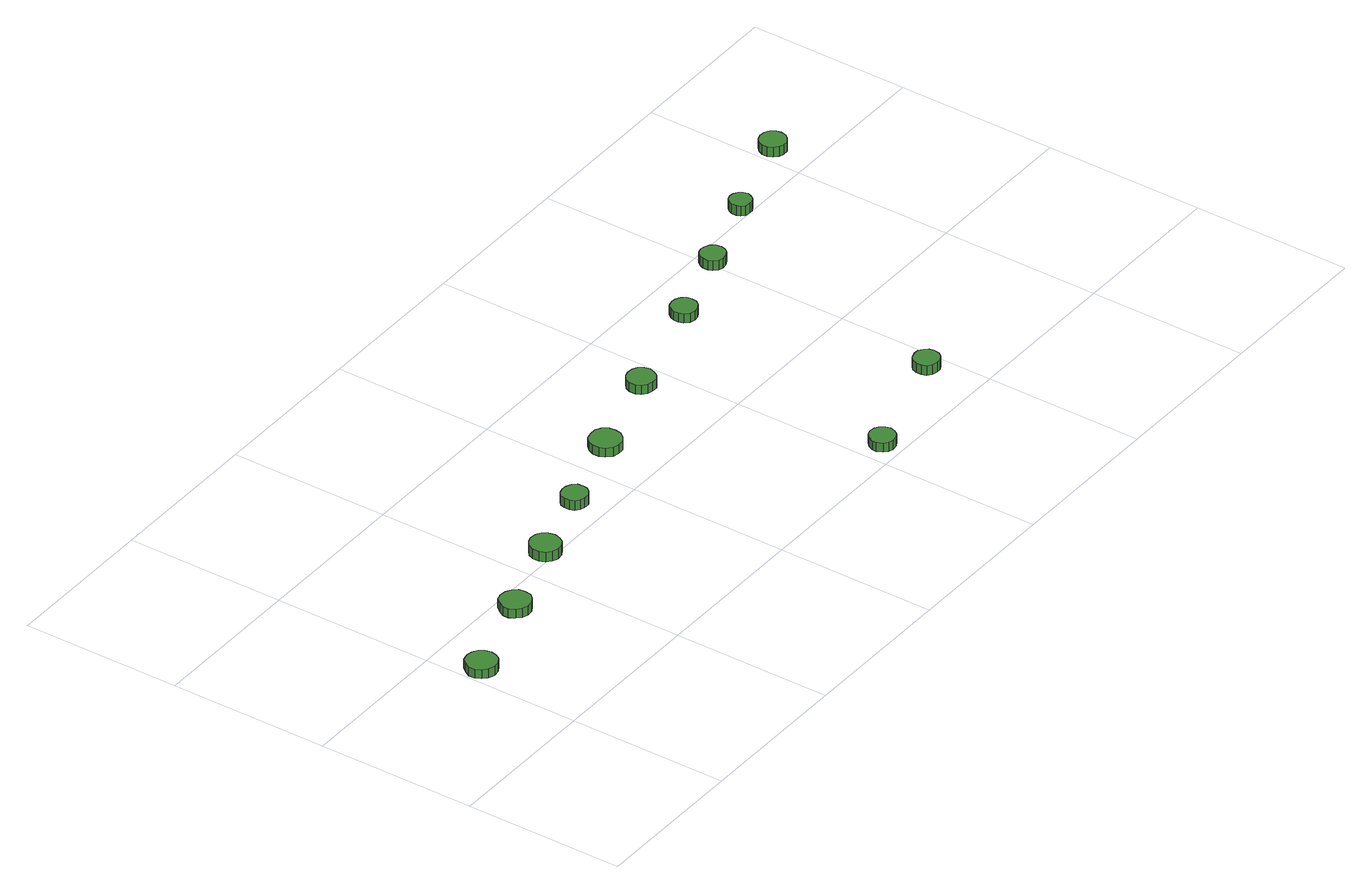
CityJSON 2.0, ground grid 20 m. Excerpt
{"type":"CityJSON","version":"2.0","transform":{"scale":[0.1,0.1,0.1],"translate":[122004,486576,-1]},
"CityObjects":{
"tree1":{"type":"SolitaryVegetationObject","attributes":{"function":"something"},"geometry":[{"type":"MultiSurface","lod":"1","boundaries":[[[0,1,2,3,4,5,6,7,8,9,10,11,12,13,14]],[[15,16,17,18,19,20,21,22,23,24,25,26,27,28,29]],[[0,29,28,1]],[[1,28,27,2]],[[2,27,26,3]],[[3,26,25,4]],[[4,25,24,5]],[[5,24,23,6]],[[6,23,22,7]],[[7,22,21,8]],[[8,21,20,9]],[[9,20,19,10]],[[10,19,18,11]],[[11,18,17,12]],[[12,17,16,13]],[[13,16,15,14]],[[14,15,29,0]]]}]},
"tree2":{"type":"SolitaryVegetationObject","attributes":{"function":"something"},"geometry":[{"type":"MultiSurface","lod":"1","boundaries":[[[30,31,32,33,34,35,36,37,38,39,40,41,42,43,44]],[[45,46,47,48,49,50,51,52,53,54,55,56,57,58,59]],[[30,59,58,31]],[[31,58,57,32]],[[32,57,56,33]],[[33,56,55,34]],[[34,55,54,35]],[[35,54,53,36]],[[36,53,52,37]],[[37,52,51,38]],[[38,51,50,39]],[[39,50,49,40]],[[40,49,48,41]],[[41,48,47,42]],[[42,47,46,43]],[[43,46,45,44]],[[44,45,59,30]]]}]},
"tree3":{"type":"SolitaryVegetationObject","attributes":{"function":"something"},"geometry":[{"type":"MultiSurface","lod":"1","boundaries":[[[60,61,62,63,64,65,66,67,68,69,70,71,72,73,74]],[[75,76,77,78,79,80,81,82,83,84,85,86,87,88,89]],[[60,89,88,61]],[[61,88,87,62]],[[62,87,86,63]],[[63,86,85,64]],[[64,85,84,65]],[[65,84,83,66]],[[66,83,82,67]],[[67,82,81,68]],[[68,81,80,69]],[[69,80,79,70]],[[70,79,78,71]],[[71,78,77,72]],[[72,77,76,73]],[[73,76,75,74]],[[74,75,89,60]]]}]},
"tree4":{"type":"SolitaryVegetationObject","attributes":{"function":"something"},"geometry":[{"type":"MultiSurface","lod":"1","boundaries":[[[90,91,92,93,94,95,96,97,98,99,100,101,102,103,104]],[[105,106,107,108,109,110,111,112,113,114,115,116,117,118,119]],[[90,119,118,91]],[[91,118,117,92]],[[92,117,116,93]],[[93,116,115,94]],[[94,115,114,95]],[[95,114,113,96]],[[96,113,112,97]],[[97,112,111,98]],[[98,111,110,99]],[[99,110,109,100]],[[100,109,108,101]],[[101,108,107,102]],[[102,107,106,103]],[[103,106,105,104]],[[104,105,119,90]]]}]},
"tree5":{"type":"SolitaryVegetationObject","attributes":{"function":"something"},"geometry":[{"type":"MultiSurface","lod":"1","boundaries":[[[120,121,122,123,124,125,126,127,128,129,130,131,132,133,134]],[[135,136,137,138,139,140,141,142,143,144,145,146,147,148,149]],[[120,149,148,121]],[[121,148,147,122]],[[122,147,146,123]],[[123,146,145,124]],[[124,145,144,125]],[[125,144,143,126]],[[126,143,142,127]],[[127,142,141,128]],[[128,141,140,129]],[[129,140,139,130]],[[130,139,138,131]],[[131,138,137,132]],[[132,137,136,133]],[[133,136,135,134]],[[134,135,149,120]]]}]},
"tree6":{"type":"SolitaryVegetationObject","attributes":{"function":"something"},"geometry":[{"type":"MultiSurface","lod":"1","boundaries":[[[150,151,152,153,154,155,156,157,158,159,160,161,162,163,164]],[[165,166,167,168,169,170,171,172,173,174,175,176,177,178,179]],[[150,179,178,151]],[[151,178,177,152]],[[152,177,176,153]],[[153,176,175,154]],[[154,175,174,155]],[[155,174,173,156]],[[156,173,172,157]],[[157,172,171,158]],[[158,171,170,159]],[[159,170,169,160]],[[160,169,168,161]],[[161,168,167,162]],[[162,167,166,163]],[[163,166,165,164]],[[164,165,179,150]]]}]},
"tree7":{"type":"SolitaryVegetationObject","attributes":{"function":"something"},"geometry":[{"type":"MultiSurface","lod":"1","boundaries":[[[180,181,182,183,184,185,186,187,188,189,190,191,192,193,194]],[[195,196,197,198,199,200,201,202,203,204,205,206,207,208,209]],[[180,209,208,181]],[[181,208,207,182]],[[182,207,206,183]],[[183,206,205,184]],[[184,205,204,185]],[[185,204,203,186]],[[186,203,202,187]],[[187,202,201,188]],[[188,201,200,189]],[[189,200,199,190]],[[190,199,198,191]],[[191,198,197,192]],[[192,197,196,193]],[[193,196,195,194]],[[194,195,209,180]]]}]},
"tree8":{"type":"SolitaryVegetationObject","attributes":{"function":"something"},"geometry":[{"type":"MultiSurface","lod":"1","boundaries":[[[210,211,212,213,214,215,216,217,218,219,220,221,222,223,224]],[[225,226,227,228,229,230,231,232,233,234,235,236,237,238,239]],[[210,239,238,211]],[[211,238,237,212]],[[212,237,236,213]],[[213,236,235,214]],[[214,235,234,215]],[[215,234,233,216]],[[216,233,232,217]],[[217,232,231,218]],[[218,231,230,219]],[[219,230,229,220]],[[220,229,228,221]],[[221,228,227,222]],[[222,227,226,223]],[[223,226,225,224]],[[224,225,239,210]]]}]},
"tree9":{"type":"SolitaryVegetationObject","attributes":{"function":"something"},"geometry":[{"type":"MultiSurface","lod":"1","boundaries":[[[240,241,242,243,244,245,246,247,248,249,250,251,252,253,254]],[[255,256,257,258,259,260,261,262,263,264,265,266,267,268,269]],[[240,269,268,241]],[[241,268,267,242]],[[242,267,266,243]],[[243,266,265,244]],[[244,265,264,245]],[[245,264,263,246]],[[246,263,262,247]],[[247,262,261,248]],[[248,261,260,249]],[[249,260,259,250]],[[250,259,258,251]],[[251,258,257,252]],[[252,257,256,253]],[[253,256,255,254]],[[254,255,269,240]]]}]},
"tree10":{"type":"SolitaryVegetationObject","attributes":{"function":"something"},"geometry":[{"type":"MultiSurface","lod":"1","boundaries":[[[270,271,272,273,274,275,276,277,278,279,280,281,282,283,284]],[[285,286,287,288,289,290,291,292,293,294,295,296,297,298,299]],[[270,299,298,271]],[[271,298,297,272]],[[272,297,296,273]],[[273,296,295,274]],[[274,295,294,275]],[[275,294,293,276]],[[276,293,292,277]],[[277,292,291,278]],[[278,291,290,279]],[[279,290,289,280]],[[280,289,288,281]],[[281,288,287,282]],[[282,287,286,283]],[[283,286,285,284]],[[284,285,299,270]]]}]},
"tree11":{"type":"SolitaryVegetationObject","attributes":{"function":"something"},"geometry":[{"type":"MultiSurface","lod":"1","boundaries":[[[300,301,302,303,304,305,306,307,308,309,310,311,312,313,314]],[[315,316,317,318,319,320,321,322,323,324,325,326,327,328,329]],[[300,329,328,301]],[[301,328,327,302]],[[302,327,326,303]],[[303,326,325,304]],[[304,325,324,305]],[[305,324,323,306]],[[306,323,322,307]],[[307,322,321,308]],[[308,321,320,309]],[[309,320,319,310]],[[310,319,318,311]],[[311,318,317,312]],[[312,317,316,313]],[[313,316,315,314]],[[314,315,329,300]]]}]},
"tree12":{"type":"SolitaryVegetationObject","attributes":{"function":"something"},"geometry":[{"type":"MultiSurface","lod":"1","boundaries":[[[330,331,332,333,334,335,336,337,338,339,340,341,342,343,344]],[[345,346,347,348,349,350,351,352,353,354,355,356,357,358,359]],[[330,359,358,331]],[[331,358,357,332]],[[332,357,356,333]],[[333,356,355,334]],[[334,355,354,335]],[[335,354,353,336]],[[336,353,352,337]],[[337,352,351,338]],[[338,351,350,339]],[[339,350,349,340]],[[340,349,348,341]],[[341,348,347,342]],[[342,347,346,343]],[[343,346,345,344]],[[344,345,359,330]]]}]}
},
"vertices":[
[42,141,17],[40,149,17],[36,155,17],[29,159,17],[21,160,17],[13,158,17],[8,152,17],[4,145,17],[4,137,17],[8,130,17],[13,125,17],[21,122,17],[29,123,17],[36,127,17],[40,133,17],[40,133,5],[36,127,5],[29,123,5],[21,122,5],[13,125,5],[8,130,5],[4,137,5],[4,145,5],[8,152,5],[13,158,5],[21,160,5],[29,159,5],[36,155,5],[40,149,5],[42,141,5],
[158,177,17],[157,185,17],[152,191,17],[145,195,17],[137,196,17],[129,194,17],[124,188,17],[120,181,17],[120,173,17],[124,166,17],[129,161,17],[137,158,17],[145,159,17],[152,163,17],[157,169,17],[157,169,5],[152,163,5],[145,159,5],[137,158,5],[129,161,5],[124,166,5],[120,173,5],[120,181,5],[124,188,5],[129,194,5],[137,196,5],[145,195,5],[152,191,5],[157,185,5],[158,177,5],
[265,212,18],[263,220,18],[259,226,18],[252,230,18],[244,231,18],[237,228,18],[231,223,18],[228,216,18],[228,208,18],[231,201,18],[237,196,18],[244,193,18],[252,194,18],[259,198,18],[263,204,18],[263,204,5],[259,198,5],[252,194,5],[244,193,5],[237,196,5],[231,201,5],[228,208,5],[228,216,5],[231,223,5],[237,228,5],[244,231,5],[252,230,5],[259,226,5],[263,220,5],[265,212,5],
[359,240,18],[358,247,18],[354,252,18],[348,255,18],[341,256,18],[335,254,18],[330,250,18],[328,244,18],[328,237,18],[330,231,18],[335,227,18],[341,225,18],[348,225,18],[354,229,18],[358,234,18],[358,234,5],[354,229,5],[348,225,5],[341,225,5],[335,227,5],[330,231,5],[328,237,5],[328,244,5],[330,250,5],[335,254,5],[341,256,5],[348,255,5],[354,252,5],[358,247,5],[359,240,5],
[468,273,17],[467,281,17],[462,288,17],[455,292,17],[447,292,17],[439,290,17],[433,284,17],[430,277,17],[430,269,17],[433,262,17],[439,256,17],[447,254,17],[455,254,17],[462,259,17],[467,265,17],[467,265,5],[462,259,5],[455,254,5],[447,254,5],[439,256,5],[433,262,5],[430,269,5],[430,277,5],[433,284,5],[439,290,5],[447,292,5],[455,292,5],[462,288,5],[467,281,5],[468,273,5],
[646,25,18],[644,31,18],[640,37,18],[635,40,18],[628,41,18],[622,39,18],[617,34,18],[614,28,18],[614,22,18],[617,15,18],[622,11,18],[628,9,18],[635,10,18],[640,13,18],[644,18,18],[644,18,6],[640,13,6],[635,10,6],[628,9,6],[622,11,6],[617,15,6],[614,22,6],[614,28,6],[617,34,6],[622,39,6],[628,41,6],[635,40,6],[640,37,6],[644,31,6],[646,25,6],
[586,309,17],[584,316,17],[580,322,17],[574,325,17],[567,326,17],[560,324,17],[554,319,17],[551,313,17],[551,305,17],[554,299,17],[560,294,17],[567,292,17],[574,292,17],[580,296,17],[584,302,17],[584,302,5],[580,296,5],[574,292,5],[567,292,5],[560,294,5],[554,299,5],[551,305,5],[551,313,5],[554,319,5],[560,324,5],[567,326,5],[574,325,5],[580,322,5],[584,316,5],[586,309,5],
[795,71,18],[794,77,18],[790,82,18],[784,86,18],[778,86,18],[771,84,18],[766,80,18],[764,74,18],[764,67,18],[766,61,18],[771,57,18],[778,55,18],[784,55,18],[790,59,18],[794,64,18],[794,64,5],[790,59,5],[784,55,5],[778,55,5],[771,57,5],[766,61,5],[764,67,5],[764,74,5],[766,80,5],[771,84,5],[778,86,5],[784,86,5],[790,82,5],[794,77,5],[795,71,5],
[722,348,17],[721,355,17],[717,360,17],[711,363,17],[705,364,17],[698,362,17],[693,357,17],[691,351,17],[691,345,17],[693,339,17],[698,334,17],[705,332,17],[711,333,17],[717,336,17],[721,342,17],[721,342,5],[717,336,5],[711,333,5],[705,332,5],[698,334,5],[693,339,5],[691,345,5],[691,351,5],[693,357,5],[698,362,5],[705,364,5],[711,363,5],[717,360,5],[721,355,5],[722,348,5],
[819,377,20],[818,384,20],[814,389,20],[808,392,20],[802,393,20],[796,391,20],[791,386,20],[789,381,20],[789,374,20],[791,369,20],[796,364,20],[802,362,20],[808,363,20],[814,366,20],[818,371,20],[818,371,7],[814,366,7],[808,363,7],[802,362,7],[796,364,7],[791,369,7],[789,374,7],[789,381,7],[791,386,7],[796,391,7],[802,393,7],[808,392,7],[814,389,7],[818,384,7],[819,377,7],
[916,409,23],[914,415,23],[911,419,23],[906,422,23],[901,423,23],[895,421,23],[891,417,23],[889,412,23],[889,406,23],[891,401,23],[895,397,23],[901,396,23],[906,396,23],[911,399,23],[914,404,23],[914,404,10],[911,399,10],[906,396,10],[901,396,10],[895,397,10],[891,401,10],[889,406,10],[889,412,10],[891,417,10],[895,421,10],[901,423,10],[906,422,10],[911,419,10],[914,415,10],[916,409,10],
[1028,443,27],[1027,449,27],[1023,455,27],[1017,458,27],[1010,459,27],[1004,457,27],[999,452,27],[996,446,27],[996,439,27],[999,433,27],[1004,429,27],[1010,427,27],[1017,427,27],[1023,431,27],[1027,436,27],[1027,436,14],[1023,431,14],[1017,427,14],[1010,427,14],[1004,429,14],[999,433,14],[996,439,14],[996,446,14],[999,452,14],[1004,457,14],[1010,459,14],[1017,458,14],[1023,455,14],[1027,449,14],[1028,443,14]
]}
